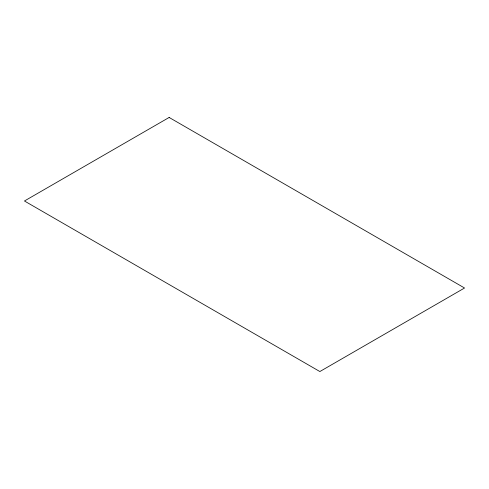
<?xml version="1.0" encoding="UTF-8"?>
<svg xmlns="http://www.w3.org/2000/svg" width="489" height="489" viewBox="0 0 489 489"><rect width="100%" height="100%" fill="white"/><g stroke="black" fill="none" stroke-linecap="round" stroke-linejoin="round"><path stroke-width="0.73" d="M169.139 117.458L24.45 200.991L319.861 371.542L464.55 288.009L169.139 117.458"/></g></svg>
